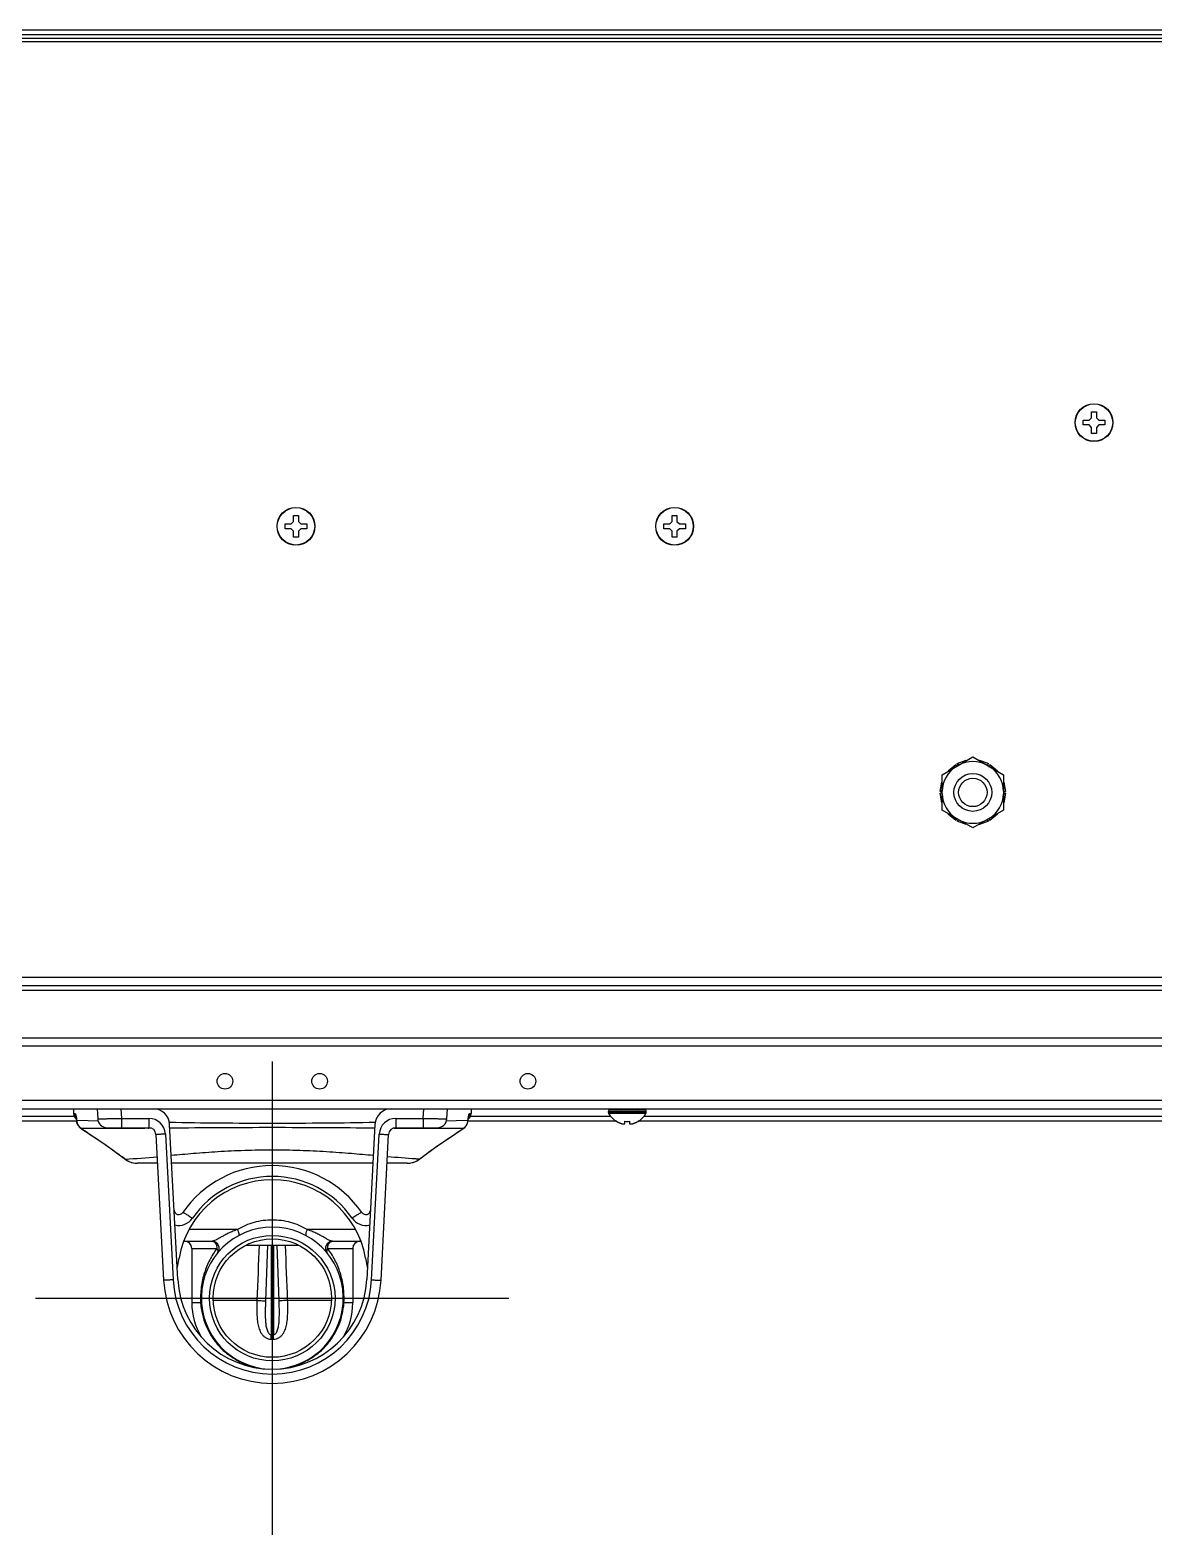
# Model space of a CAD drawing. Header units: millimetres. Extents: x -1538 to 3509, y -1646 to 2016.
# Drawn here: x 2990.2 to 3227.7, y -315.9 to 1.9 of the extents above; entities that cross this region are included whole.
import ezdxf

# ---------------------------------------------------------------- set-up
doc = ezdxf.new("R2010")
doc.units = ezdxf.units.MM
doc.header["$LTSCALE"] = 23.1
doc.layers.get('0').update_dxf_attribs({"linetype": 'CONTINUOUS'})

msp = doc.modelspace()

# ---------------------------------------------------------------- linework, layer by layer
at = {"linetype": 'Continuous'}
for p, q in [((3469.4, 1.86), (2613.4, 1.86)), ((3468.86, 0.86), (2613.93, 0.86)), ((3468.86, 0.06), (2613.93, 0.06)), ((3444.4, -0.64), (2857.04, -0.64)), ((3214.5, -78.74), (3215.5, -78.74)), ((3214.5, -80.04), (3214.5, -78.74)), ((3215.5, -78.74), (3215.5, -80.04)), ((3212.7, -80.54), (3214, -80.54)), ((3212.7, -81.54), (3212.7, -80.54)), ((3214, -81.54), (3212.7, -81.54)), ((3214, -80.54), (3214.5, -80.04)), ((3214.5, -82.04), (3214, -81.54)), ((3214.5, -83.34), (3214.5, -82.04)), ((3215.5, -80.04), (3216, -80.54)), ((3216, -81.54), (3215.5, -82.04)), ((3215.5, -82.04), (3215.5, -83.34)), ((3216, -80.54), (3217.3, -80.54)), ((3217.3, -81.54), (3216, -81.54)), ((3217.3, -80.54), (3217.3, -81.54)), ((3215.5, -83.34), (3214.5, -83.34)), ((3045.9, -100.64), (3046.9, -100.64)), ((3045.9, -101.94), (3045.9, -100.64)), ((3046.9, -100.64), (3046.9, -101.94)), ((3125.9, -100.64), (3126.9, -100.64)), ((3125.9, -101.94), (3125.9, -100.64)), ((3126.9, -100.64), (3126.9, -101.94)), ((3044.1, -102.44), (3045.4, -102.44)), ((3044.1, -103.44), (3044.1, -102.44)), ((3045.4, -103.44), (3044.1, -103.44)), ((3045.4, -102.44), (3045.9, -101.94)), ((3045.9, -103.94), (3045.4, -103.44)), ((3045.9, -105.24), (3045.9, -103.94)), ((3046.9, -101.94), (3047.4, -102.44)), ((3047.4, -103.44), (3046.9, -103.94)), ((3046.9, -103.94), (3046.9, -105.24)), ((3047.4, -102.44), (3048.7, -102.44)), ((3048.7, -103.44), (3047.4, -103.44)), ((3048.7, -102.44), (3048.7, -103.44)), ((3124.1, -102.44), (3125.4, -102.44)), ((3124.1, -103.44), (3124.1, -102.44)), ((3125.4, -103.44), (3124.1, -103.44)), ((3125.4, -102.44), (3125.9, -101.94)), ((3125.9, -103.94), (3125.4, -103.44)), ((3125.9, -105.24), (3125.9, -103.94)), ((3126.9, -101.94), (3127.4, -102.44)), ((3127.4, -103.44), (3126.9, -103.94)), ((3126.9, -103.94), (3126.9, -105.24)), ((3127.4, -102.44), (3128.7, -102.44)), ((3128.7, -103.44), (3127.4, -103.44)), ((3128.7, -102.44), (3128.7, -103.44)), ((3046.9, -105.24), (3045.9, -105.24)), ((3126.9, -105.24), (3125.9, -105.24)), ((3182.9, -155.39), (3189.4, -151.64)), ((3186.09, -153.06), (3188.02, -152.36)), ((3189.4, -151.64), (3195.9, -155.39)), ((3190.78, -152.36), (3192.7, -153.06)), ((3182.9, -162.9), (3182.9, -155.39)), ((3184.21, -154.56), (3185.78, -153.24)), ((3186.01, -153.59), (3186, -153.56)), ((3186.02, -153.59), (3186.01, -153.59)), ((3186.28, -153.44), (3186.28, -153.43)), ((3192.51, -153.44), (3192.52, -153.43)), ((3192.78, -153.59), (3192.8, -153.56)), ((3192.78, -153.59), (3192.78, -153.59)), ((3193.02, -153.24), (3194.59, -154.56)), ((3195.9, -155.39), (3195.9, -162.9)), ((3182.47, -158.96), (3182.83, -156.94)), ((3195.97, -156.94), (3196.32, -158.96)), ((3182.83, -161.34), (3182.47, -159.32)), ((3196.32, -159.32), (3195.97, -161.34)), ((3189.4, -166.65), (3182.9, -162.9)), ((3185.78, -165.05), (3184.21, -163.73)), ((3186.01, -164.7), (3186, -164.72)), ((3186.02, -164.7), (3186.01, -164.7)), ((3188.02, -165.93), (3186.09, -165.23)), ((3186.28, -164.85), (3186.28, -164.86)), ((3195.9, -162.9), (3189.4, -166.65)), ((3192.7, -165.23), (3190.78, -165.93)), ((3192.51, -164.85), (3192.52, -164.86)), ((3192.78, -164.7), (3192.78, -164.7)), ((3192.78, -164.7), (3192.8, -164.72)), ((3194.59, -163.73), (3193.02, -165.05)), ((2639.4, -198.14), (3443.4, -198.14)), ((2639.4, -199.94), (3443.4, -199.94)), ((3443.4, -200.94), (2639.4, -200.94)), ((2635.4, -210.94), (3447.4, -210.94)), ((3447.4, -212.74), (2635.4, -212.74)), ((2634.63, -224.14), (3448.17, -224.14)), ((2613.4, -225.94), (3469.4, -225.94)), ((2999.4, -226.06), (2968.31, -226.06)), ((3000.02, -228.57), (2968.7, -228.57)), ((2999.55, -227.56), (2969.87, -227.56)), ((2999.4, -225.94), (2999.4, -226.94)), ((2999.4, -226.94), (2999.68, -226.94)), ((2999.9, -227.67), (2999.9, -227.67)), ((2999.9, -227.67), (2999.92, -227.72)), ((2999.9, -227.67), (2999.9, -227.67)), ((3000, -228.21), (3000.02, -228.48)), ((3000.06, -228.39), (3000.02, -228.48)), ((3000.02, -228.48), (3000.02, -228.48)), ((3000.02, -228.48), (3000.05, -228.73)), ((3000.05, -228.73), (3000.19, -229.18)), ((3000.06, -228.39), (3002.52, -228.45)), ((3002.52, -228.45), (3004.57, -228.49)), ((3004.4, -225.94), (3004.51, -228.05)), ((3009.4, -225.94), (3009.51, -227.98)), ((3009.51, -227.98), (3015.32, -227.98)), ((3009.51, -227.98), (3009.51, -229.94)), ((3015.32, -227.98), (3015.32, -229.94)), ((3067.48, -227.98), (3073.29, -227.98)), ((3067.48, -227.98), (3067.48, -229.94)), ((3073.29, -227.98), (3073.4, -225.94)), ((3073.29, -227.98), (3073.29, -229.94)), ((3078.2, -228.49), (3080.22, -228.45)), ((3078.29, -228.05), (3078.4, -225.94)), ((3080.22, -228.45), (3080.26, -228.45)), ((3080.26, -228.45), (3082.74, -228.39)), ((3082.74, -228.39), (3082.77, -228.48)), ((3082.77, -228.48), (3082.8, -228.2)), ((3114.1, -228.57), (3082.77, -228.57)), ((3083.11, -226.94), (3083.4, -226.94)), ((3112.92, -227.56), (3083.25, -227.56)), ((3083.4, -225.94), (3083.4, -226.94)), ((3114.48, -226.06), (3083.4, -226.06)), ((3120.4, -226.54), (3112.4, -226.54)), ((3112.4, -226.74), (3112.4, -226.54)), ((3120.4, -226.74), (3112.4, -226.74)), ((3120.34, -226.95), (3112.45, -226.95)), ((3120, -226.14), (3112.8, -226.14)), ((3114.1, -228.62), (3114.1, -228.59)), ((3115.9, -229.14), (3115.9, -228.59)), ((3116.9, -228.59), (3116.9, -229.14)), ((3293.48, -226.06), (3118.31, -226.06)), ((3293.1, -228.57), (3118.7, -228.57)), ((3118.7, -228.59), (3118.7, -228.62)), ((3291.92, -227.56), (3119.87, -227.56)), ((3120.4, -226.74), (3120.4, -226.54)), ((3000.19, -229.18), (3000.43, -229.58)), ((3000.73, -229.9), (3000.93, -230.05)), ((3000.93, -230.04), (3000.93, -230.05)), ((3000.93, -230.05), (3001.12, -230.18)), ((3001.15, -230.18), (3001.14, -230.19)), ((3006.32, -230.05), (3006.46, -230.05)), ((3006.51, -229.94), (3015.32, -229.94)), ((3015.19, -230.01), (3015.31, -230.01)), ((3015.31, -230.01), (3015.7, -230)), ((3015.7, -230), (3015.72, -230)), ((3016.82, -231.36), (3018.43, -262.15)), ((3018.81, -231.3), (3020.43, -262.08)), ((3021.43, -261.99), (3019.71, -229.26)), ((3063.09, -229.26), (3061.37, -261.99)), ((3062.37, -262.08), (3063.98, -231.3)), ((3064.37, -262.15), (3065.98, -231.36)), ((3066.93, -230), (3067.09, -230)), ((3067.09, -230), (3067.11, -230.01)), ((3067.11, -230.01), (3067.51, -230.01)), ((3067.48, -229.94), (3076.29, -229.94)), ((3076.33, -230.05), (3076.48, -230.05)), ((3080.16, -231.19), (3081.75, -230.13)), ((3081.65, -230.18), (3081.66, -230.19)), ((3081.66, -230.19), (3081.86, -230.05)), ((3081.86, -230.05), (3082.05, -229.91)), ((3081.86, -230.05), (3082.05, -229.91)), ((3081.86, -230.04), (3081.86, -230.05)), ((3005.57, -233.14), (3005.56, -233.15)), ((3005.56, -233.15), (3006.61, -233.87)), ((3006.61, -233.86), (3007.75, -234.68)), ((3007.75, -234.67), (3008.79, -235.44)), ((3074.01, -235.44), (3075.04, -234.68)), ((3075.04, -234.68), (3076.18, -233.87)), ((3076.17, -233.87), (3077.23, -233.15)), ((3077.23, -233.14), (3077.23, -233.15)), ((3008.78, -235.43), (3009.67, -236.1)), ((3010.22, -236.53), (3009.66, -236.09)), ((3010.22, -236.53), (3010.73, -236.88)), ((3010.31, -236.59), (3010.22, -236.53)), ((3010.23, -236.53), (3010.31, -236.59)), ((3011.27, -237.14), (3011.63, -237.27)), ((3011.63, -237.27), (3011.76, -237.31)), ((3011.72, -237.3), (3011.76, -237.31)), ((3011.82, -237.32), (3011.76, -237.31)), ((3011.76, -237.31), (3011.76, -237.31)), ((3011.77, -237.31), (3011.82, -237.32)), ((3017.13, -237.44), (3012.91, -237.44)), ((3062.66, -237.44), (3020.14, -237.44)), ((3069.88, -237.44), (3065.66, -237.44)), ((3070.98, -237.32), (3071.03, -237.31)), ((3070.98, -237.32), (3071.04, -237.31)), ((3071.03, -237.31), (3071.16, -237.27)), ((3071.03, -237.31), (3071.03, -237.31)), ((3071.04, -237.31), (3071.04, -237.31)), ((3071.52, -237.14), (3071.53, -237.14)), ((3071.53, -237.14), (3072.06, -236.88)), ((3072.06, -236.88), (3072.57, -236.53)), ((3072.48, -236.59), (3072.57, -236.53)), ((3072.48, -236.59), (3072.56, -236.53)), ((3072.57, -236.53), (3073.14, -236.09)), ((3072.57, -236.53), (3073.13, -236.1)), ((3073.13, -236.1), (3074.01, -235.44)), ((3022.7, -253.94), (3028.67, -253.94)), ((3034.03, -251.44), (3023.81, -251.44)), ((3058.98, -251.44), (3048.77, -251.44)), ((3054.13, -253.94), (3060.09, -253.94)), ((3024.4, -255.44), (3029.7, -255.44)), ((3024.4, -255.44), (3024.4, -266.94)), ((3035.87, -254.74), (3046.92, -254.74)), ((3040.36, -254.74), (3039.96, -266.5)), ((3041.15, -254.74), (3041.17, -273.66)), ((3041.65, -254.74), (3041.62, -273.66)), ((3042.84, -266.5), (3042.43, -254.74)), ((3053.09, -255.44), (3058.4, -255.44)), ((3058.4, -255.44), (3058.4, -266.94)), ((3021.31, -259.71), (3021.7, -257.47)), ((3061.09, -257.47), (3061.49, -259.71)), ((3026.26, -266.94), (3024.4, -266.94)), ((3038.16, -266.44), (3028.94, -266.44)), ((3053.86, -266.44), (3044.64, -266.44)), ((3058.4, -266.94), (3056.53, -266.94)), ((3041.15, -274.64), (3041.17, -273.66)), ((3041.64, -274.64), (3041.62, -273.66))]:
    msp.add_line(p, q, dxfattribs=at)
at = {"color": 6}
for p, q in [((3041.4, -215.94), (3041.4, -315.94)), ((2991.4, -265.94), (3091.4, -265.94))]:
    msp.add_line(p, q, dxfattribs=at)
at = {"linetype": 'Continuous'}
for points in [[(2999.92, -227.72), (2999.94, -227.83), (2999.97, -228), (3000, -228.21)], [(3000, -228.22), (3000, -228.23), (3000.02, -228.48)], [(3000.02, -228.48), (3000.05, -228.71), (3000.18, -229.16), (3000.42, -229.56), (3000.73, -229.9)], [(3082.05, -229.91), (3082.37, -229.58), (3082.6, -229.18), (3082.74, -228.73), (3082.77, -228.48)], [(3082.79, -228.21), (3082.82, -227.99), (3082.85, -227.82), (3082.88, -227.71), (3082.89, -227.67)], [(3000.43, -229.58), (3000.75, -229.91), (3000.93, -230.05)], [(3001.12, -230.18), (3002.63, -231.19), (3004.2, -232.23), (3005.56, -233.15)], [(3077.23, -233.15), (3078.59, -232.24), (3080.16, -231.19)], [(3010.31, -236.59), (3010.73, -236.87), (3011.27, -237.14)], [(3071.16, -237.27), (3071.52, -237.14), (3072.06, -236.88)]]:
    msp.add_lwpolyline(points, dxfattribs=at)
for centre, radius in [((3215, -81.04), 4), ((3215, -81.04), 3.95), ((3046.4, -102.94), 4), ((3046.4, -102.94), 3.95), ((3126.4, -102.94), 4), ((3126.4, -102.94), 3.95), ((3189.4, -159.14), 4), ((3189.4, -159.14), 3), ((3031.4, -220.14), 1.65), ((3051.4, -220.14), 1.65), ((3095.4, -220.14), 1.65), ((3041.4, -265.94), 13.25), ((3041.4, -265.94), 12.5)]:
    msp.add_circle(centre, radius, dxfattribs=at)
for centre, radius, start, end in [((3199.96, -149.61), 12.26, 192.9691, 193.3029), ((3179.89, -149.86), 11.17, 346.713, 347.0794), ((3187.29, -151.44), 3.78, 343.5656, 345.0864), ((3189.4, -159.14), 6.51, 122.3676, 177.6324), ((3176.61, -162.73), 11.17, 46.713, 47.0794), ((3181.67, -157.12), 3.78, 43.5656, 45.0864), ((3189.4, -159.14), 6.51, 62.3676, 117.6324), ((3189.4, -159.14), 6.51, 2.3676, 57.6324), ((3202.94, -163.52), 12.26, 132.9691, 133.3029), ((3186.42, -145.23), 12.26, 252.9691, 253.3029), ((3192.69, -146.27), 11.17, 286.713, 287.0794), ((3195.01, -153.46), 3.78, 283.5656, 285.0864), ((3183.78, -164.82), 3.78, 103.5656, 105.0864), ((3186.11, -172.02), 11.17, 106.713, 107.0794), ((3189.4, -159.14), 6.51, 182.3676, 237.6324), ((3189.4, -159.14), 6.51, 302.3676, 357.6324), ((3192.38, -173.06), 12.26, 72.9691, 73.3029), ((3175.86, -154.76), 12.26, 312.9691, 313.3029), ((3189.4, -159.14), 6.51, 242.3676, 297.6324), ((3197.12, -161.17), 3.78, 223.5656, 225.0864), ((3202.19, -155.55), 11.17, 226.713, 227.0794), ((3191.51, -166.85), 3.78, 163.5656, 165.0864), ((3198.9, -168.43), 11.17, 166.713, 167.0794), ((3178.83, -168.68), 12.26, 12.9691, 13.3029), ((3000.9, -226.94), 1.5, 180, 232.5839), ((3001.2, -226.94), 1.51, 179.9884, 211.8582), ((3002.13, -228.35), 2.07, 180.9349, 190.2402), ((3006.51, -227.94), 2, 183, 270), ((3015.32, -231.48), 3.5, 3.0013, 89.9987), ((3016.21, -229.44), 3.5, 3, 90), ((3066.58, -229.44), 3.5, 90, 177), ((3067.48, -231.48), 3.5, 90.0013, 176.9987), ((3076.29, -227.94), 2, 270, 357), ((3080.67, -228.35), 2.07, 349.7577, 359.064), ((3081.9, -226.94), 1.5, 307.42, 0), ((3081.61, -226.95), 1.5, 328.1359, 330.5666), ((3081.6, -226.94), 1.51, 330.6004, 0.0022), ((3112.8, -226.54), 0.4, 90, 180), ((3112.8, -226.74), 0.4, 180, 210.3012), ((3116.6, -224.52), 4.8, 210.3012, 238.6273), ((3116.6, -224.52), 4.8, 210.3012, 238.6273), ((3116.58, -224.54), 4.75, 238.4659, 241.0313), ((3114.2, -225.54), 0.6, 270, 317.8047), ((3116.58, -224.54), 4.75, 241.0316, 241.9926), ((3116.58, -224.54), 4.75, 241.9926, 243.3187), ((3116.58, -224.55), 4.74, 243.3188, 244.4598), ((3116.4, -224.84), 3.78, 262.3953, 277.6047), ((3118.6, -225.54), 0.6, 222.1953, 270), ((3116.22, -224.55), 4.74, 295.5402, 296.6812), ((3116.21, -224.54), 4.75, 296.6813, 298.0074), ((3116.21, -224.54), 4.75, 298.0074, 298.9684), ((3116.21, -224.54), 4.75, 298.9687, 301.5341), ((3116.2, -224.52), 4.8, 301.3727, 329.6988), ((3116.2, -224.52), 4.8, 301.3727, 329.6988), ((3120, -226.54), 0.4, 0, 90), ((3120, -226.74), 0.4, 329.6988, 0), ((2973.23, -271.91), 50.21, 56.3689, 56.5156), ((3004.97, 904.21), 1134.25, 269.79605, 270.068), ((2971.75, -274.14), 52.88, 56.2307, 56.3686), ((3004.84, 1059.13), 1289.18, 270.07162, 270.20506), ((3003.28, 1487.42), 1717.47, 270.20602, 270.39722), ((3015.32, -231.44), 1.5, 3, 90), ((3067.48, -231.44), 1.5, 90, 177), ((3080.49, 1673.51), 1903.57, 269.60932, 269.7842), ((3078.04, 1096.61), 1326.66, 269.79637, 269.92645), ((3077.81, 921.89), 1151.94, 269.93396, 270.20177), ((3111.2, -274.38), 53.17, 123.6317, 123.7689), ((3109.42, -271.7), 49.95, 123.485, 123.6325), ((3116.58, -224.55), 4.74, 244.4598, 245.4278), ((3116.58, -224.55), 4.73, 245.4278, 246.6825), ((3116.57, -224.56), 4.73, 246.6826, 247.4526), ((3116.57, -224.56), 4.72, 247.4524, 248.9975), ((3116.57, -224.57), 4.72, 248.9977, 249.4819), ((3116.56, -224.58), 4.7, 249.4813, 251.5344), ((3116.56, -224.6), 4.68, 251.535, 252.6227), ((3116.55, -224.62), 4.67, 252.6228, 253.6051), ((3116.54, -224.65), 4.64, 253.6036, 255.6824), ((3115.65, -227.15), 2.01, 262.7259, 264.7415), ((3115.65, -227.17), 1.98, 264.7442, 265.3991), ((3115.65, -227.18), 1.97, 265.3984, 266.7833), ((3115.65, -227.19), 1.96, 266.7841, 267.6235), ((3115.65, -227.2), 1.96, 267.6234, 268.8455), ((3115.65, -227.2), 1.95, 268.8459, 270.9258), ((3115.65, -227.2), 1.95, 270.9261, 271.9964), ((3115.65, -227.2), 1.96, 271.9964, 273.0228), ((3115.65, -227.19), 1.97, 273.0233, 274.286), ((3115.65, -227.17), 1.98, 274.2856, 275.1372), ((3115.64, -227.15), 2.01, 275.1401, 277.2744), ((3117.15, -227.15), 2.01, 262.7256, 264.8598), ((3117.15, -227.17), 1.98, 264.8627, 265.7144), ((3117.15, -227.19), 1.97, 265.714, 266.9766), ((3117.15, -227.2), 1.96, 266.9771, 268.0037), ((3117.15, -227.2), 1.95, 268.0037, 269.0738), ((3117.15, -227.2), 1.95, 269.0741, 270.1995), ((3117.15, -227.2), 1.95, 270.1995, 271.1541), ((3117.15, -227.2), 1.95, 271.1545, 272.3767), ((3117.15, -227.19), 1.96, 272.3765, 273.2159), ((3117.15, -227.18), 1.97, 273.2167, 274.6016), ((3117.15, -227.17), 1.98, 274.6009, 275.2558), ((3117.14, -227.15), 2.01, 275.2585, 277.2741), ((3116.25, -224.65), 4.64, 284.3176, 286.3964), ((3116.24, -224.62), 4.67, 286.3949, 287.3772), ((3116.24, -224.6), 4.68, 287.3773, 288.465), ((3116.23, -224.58), 4.7, 288.4656, 290.5187), ((3116.23, -224.57), 4.72, 290.5181, 291.0023), ((3116.22, -224.56), 4.72, 291.0025, 292.5476), ((3116.22, -224.56), 4.73, 292.5474, 293.3174), ((3116.22, -224.55), 4.73, 293.3175, 294.5722), ((3116.22, -224.55), 4.74, 294.5722, 295.5402), ((2991.66, 59.78), 296.96, 273.6012, 274.9056), ((3013.03, -232.96), 4.54, 233.2123, 233.4237), ((3013.02, -232.97), 4.53, 233.4208, 240.7094), ((3012.93, -233.13), 4.34, 240.7453, 245.3203), ((3012.87, -233.26), 4.19, 245.314, 251.0886), ((3012.85, -233.31), 4.14, 251.1165, 252.0659), ((3012.85, -233.3), 4.16, 252.0635, 252.3807), ((3012.8, -233.48), 3.97, 252.3718, 254.8005), ((3013.09, -232.43), 5.06, 254.7691, 254.8882), ((3012.91, -232.44), 5, 257.3937, 269.9933), ((3041.4, -260.94), 23, 34.6585, 145.3415), ((3069.88, -232.44), 5, 270.0067, 282.6063), ((3069.99, -233.46), 3.98, 285.2026, 287.6226), ((3069.94, -233.3), 4.16, 287.618, 287.9321), ((3069.94, -233.3), 4.15, 287.9309, 288.8754), ((3069.94, -233.29), 4.16, 288.8834, 294.7472), ((3069.87, -233.14), 4.33, 294.7135, 299.2137), ((3069.79, -232.99), 4.5, 299.2252, 306.5256), ((3069.77, -232.96), 4.54, 306.5022, 306.7876), ((3041.4, -260.94), 20, 10, 170), ((3041.4, -260.73), 20.5, 34.6585, 145.3415), ((3021.66, -247.3), 1, 183, 325.3415), ((3061.14, -247.3), 1, 214.6585, 357), ((3021.66, -247.08), 3.5, 256.2038, 325.3413), ((3041.4, -265.94), 15, 273.0036, 266.9973), ((3061.14, -247.08), 3.5, 214.6589, 283.7959), ((3022.9, -255.44), 1.5, 0, 90), ((3028.67, -255.44), 1.5, 320.4788, 90), ((3054.13, -255.44), 1.5, 90.0028, 219.5212), ((3059.9, -255.44), 1.5, 90, 180), ((3041.4, -260.94), 23, 183, 357), ((3041.4, -260.98), 21, 183, 357), ((3041.4, -260.94), 20, 183, 357), ((3038.4, -266.94), 14, 180, 210.7855), ((3044.12, -265.95), 17.89, 182.9052, 183.1842), ((3044.4, -266.94), 14, 329.2145, 0), ((3038.67, -265.95), 17.89, 356.8152, 357.0939), ((3041.4, -264.32), 10.32, 268.6341, 271.3659), ((3041.4, -263.95), 9.72, 268.6835, 271.3165), ((3041.52, -265.51), 15.43, 276.1975, 282.1116)]:
    msp.add_arc(centre, radius, start, end, dxfattribs=at)
for points, knots in [([(3186, -153.56), (3185.98, -153.53), (3185.9, -153.43), (3185.83, -153.32), (3185.78, -153.24)], [0, 0, 0, 0, 0.258777, 1, 1, 1, 1]), ([(3186.28, -153.43), (3186.26, -153.4), (3186.2, -153.27), (3186.14, -153.15), (3186.09, -153.06)], [0, 0, 0, 0, 0.259955, 1, 1, 1, 1]), ([(3186.41, -153.37), (3186.39, -153.34), (3186.35, -153.21), (3186.3, -153.09), (3186.25, -153)], [0, 0, 0, 0, 0.242743, 1, 1, 1, 1]), ([(3192.52, -153.43), (3192.53, -153.4), (3192.6, -153.27), (3192.66, -153.15), (3192.7, -153.06)], [0, 0, 0, 0, 0.259439, 1, 1, 1, 1]), ([(3192.8, -153.56), (3192.82, -153.53), (3192.89, -153.43), (3192.96, -153.32), (3193.02, -153.24)], [0, 0, 0, 0, 0.259383, 1, 1, 1, 1]), ([(3192.9, -153.67), (3192.92, -153.64), (3193.01, -153.54), (3193.09, -153.43), (3193.15, -153.35)], [0, 0, 0, 0, 0.242743, 1, 1, 1, 1]), ([(3182.9, -158.85), (3182.87, -158.84), (3182.74, -158.82), (3182.6, -158.8), (3182.5, -158.8)], [0, 0, 0, 0, 0.242743, 1, 1, 1, 1]), ([(3182.9, -158.99), (3182.86, -158.99), (3182.72, -158.98), (3182.58, -158.97), (3182.47, -158.96)], [0, 0, 0, 0, 0.260089, 1, 1, 1, 1]), ([(3182.9, -159.3), (3182.86, -159.3), (3182.72, -159.31), (3182.58, -159.32), (3182.47, -159.32)], [0, 0, 0, 0, 0.259593, 1, 1, 1, 1]), ([(3195.89, -159.44), (3195.93, -159.44), (3196.06, -159.47), (3196.19, -159.48), (3196.29, -159.49)], [0, 0, 0, 0, 0.242743, 1, 1, 1, 1]), ([(3195.9, -158.99), (3195.93, -158.99), (3196.08, -158.98), (3196.22, -158.97), (3196.32, -158.96)], [0, 0, 0, 0, 0.259593, 1, 1, 1, 1]), ([(3195.9, -159.3), (3195.93, -159.3), (3196.08, -159.31), (3196.22, -159.32), (3196.32, -159.32)], [0, 0, 0, 0, 0.260088, 1, 1, 1, 1]), ([(3185.9, -164.62), (3185.87, -164.65), (3185.79, -164.75), (3185.71, -164.86), (3185.65, -164.94)], [0, 0, 0, 0, 0.242743, 1, 1, 1, 1]), ([(3186, -164.72), (3185.98, -164.75), (3185.9, -164.86), (3185.83, -164.97), (3185.78, -165.05)], [0, 0, 0, 0, 0.259378, 1, 1, 1, 1]), ([(3186.28, -164.86), (3186.26, -164.89), (3186.2, -165.01), (3186.14, -165.14), (3186.09, -165.23)], [0, 0, 0, 0, 0.259439, 1, 1, 1, 1]), ([(3192.39, -164.92), (3192.4, -164.95), (3192.45, -165.07), (3192.5, -165.2), (3192.54, -165.29)], [0, 0, 0, 0, 0.242743, 1, 1, 1, 1]), ([(3192.52, -164.86), (3192.53, -164.89), (3192.6, -165.01), (3192.66, -165.14), (3192.7, -165.23)], [0, 0, 0, 0, 0.259955, 1, 1, 1, 1]), ([(3192.8, -164.72), (3192.82, -164.75), (3192.89, -164.86), (3192.96, -164.97), (3193.02, -165.05)], [0, 0, 0, 0, 0.258782, 1, 1, 1, 1]), ([(2999.68, -226.94), (2999.71, -226.94), (2999.75, -226.99), (2999.79, -227.05), (2999.83, -227.13), (2999.87, -227.23), (2999.92, -227.41), (2999.95, -227.55), (2999.97, -227.65)], [0, 0, 0, 0, 0.106101, 0.192607, 0.304369, 0.441711, 0.604135, 1, 1, 1, 1]), ([(2999.97, -227.65), (2999.98, -227.71), (3000.02, -227.95), (3000.04, -228.2), (3000.06, -228.39)], [0, 0, 0, 0, 0.226296, 1, 1, 1, 1]), ([(3000.09, -228.72), (3000.14, -228.98), (3000.33, -229.49), (3000.71, -229.89), (3000.93, -230.04)], [0, 0, 0, 0, 0.50103, 1, 1, 1, 1]), ([(3004.51, -228.05), (3004.51, -228.05), (3004.52, -228.05), (3004.53, -228.05), (3004.57, -228.05), (3004.61, -228.05), (3004.66, -228.05), (3004.73, -228.05), (3004.8, -228.05), (3004.93, -228.05), (3005.11, -228.05), (3005.36, -228.05), (3005.66, -228.05), (3005.98, -228.04), (3006.35, -228.04), (3006.89, -228.03), (3007.62, -228.02), (3008.54, -228), (3009.18, -227.99), (3009.51, -227.98)], [0, 0, 0, 0, 0.001266, 0.004904, 0.010928, 0.019331, 0.0301, 0.043203, 0.058608, 0.076279, 0.118255, 0.168713, 0.227181, 0.293081, 0.36579, 0.4446, 0.617445, 0.804977, 1, 1, 1, 1]), ([(3019.63, -228.79), (3023.16, -228.85), (3030.42, -228.94), (3041.41, -228.99), (3052.39, -228.94), (3059.65, -228.85), (3063.19, -228.79)], [0, 0, 0, 0, 0.243549, 0.500038, 0.756508, 1, 1, 1, 1]), ([(3073.29, -227.98), (3073.61, -227.99), (3074.25, -228), (3075.18, -228.02), (3075.91, -228.03), (3076.45, -228.04), (3076.81, -228.04), (3077.14, -228.05), (3077.43, -228.05), (3077.68, -228.05), (3077.87, -228.05), (3077.99, -228.05), (3078.07, -228.05), (3078.13, -228.05), (3078.19, -228.05), (3078.23, -228.05), (3078.26, -228.05), (3078.28, -228.05), (3078.29, -228.05), (3078.29, -228.05)], [0, 0, 0, 0, 0.195023, 0.382555, 0.5554, 0.63421, 0.706919, 0.772819, 0.831287, 0.881745, 0.923721, 0.941392, 0.956797, 0.9699, 0.980669, 0.989072, 0.995096, 0.998734, 1, 1, 1, 1]), ([(3081.86, -230.04), (3082.08, -229.89), (3082.46, -229.49), (3082.66, -228.98), (3082.71, -228.72)], [0, 0, 0, 0, 0.498968, 1, 1, 1, 1]), ([(3082.74, -228.39), (3082.74, -228.32), (3082.76, -228.08), (3082.79, -227.84), (3082.83, -227.66)], [0, 0, 0, 0, 0.270537, 1, 1, 1, 1]), ([(3082.83, -227.66), (3082.85, -227.56), (3082.88, -227.41), (3082.93, -227.24), (3082.96, -227.13), (3083, -227.05), (3083.04, -226.99), (3083.08, -226.94), (3083.11, -226.94)], [0, 0, 0, 0, 0.396017, 0.558552, 0.695985, 0.807791, 0.89427, 1, 1, 1, 1]), ([(3018.81, -231.3), (3018.68, -231.3), (3018.43, -231.31), (3018.06, -231.33), (3017.72, -231.35), (3017.46, -231.36), (3017.28, -231.36), (3017.16, -231.37), (3017.06, -231.37), (3016.97, -231.37), (3016.91, -231.37), (3016.87, -231.37), (3016.84, -231.37), (3016.83, -231.37), (3016.82, -231.37), (3016.82, -231.37), (3016.82, -231.36)], [0, 0, 0, 0, 0.194844, 0.382542, 0.555288, 0.70668, 0.772564, 0.830999, 0.881412, 0.92337, 0.956449, 0.980309, 0.988732, 0.994801, 0.998519, 1, 1, 1, 1]), ([(3019.74, -229.98), (3023.25, -229.95), (3030.48, -229.89), (3041.41, -229.85), (3052.35, -229.89), (3059.57, -229.95), (3063.08, -229.98)], [0, 0, 0, 0, 0.243038, 0.500047, 0.757032, 1, 1, 1, 1]), ([(3063.98, -231.3), (3064.11, -231.3), (3064.37, -231.31), (3064.74, -231.33), (3065.08, -231.35), (3065.34, -231.36), (3065.52, -231.36), (3065.64, -231.37), (3065.74, -231.37), (3065.82, -231.37), (3065.89, -231.37), (3065.93, -231.37), (3065.96, -231.37), (3065.97, -231.37), (3065.97, -231.37), (3065.98, -231.37), (3065.98, -231.36)], [0, 0, 0, 0, 0.194844, 0.382542, 0.555288, 0.70668, 0.772564, 0.830999, 0.881412, 0.92337, 0.956449, 0.980309, 0.988732, 0.994801, 0.998519, 1, 1, 1, 1]), ([(3005.57, -233.14), (3006.01, -233.44), (3007.6, -234.53), (3009.14, -235.68), (3010.23, -236.53)], [0, 0, 0, 0, 0.278114, 1, 1, 1, 1]), ([(3062.75, -235.83), (3061.2, -235.69), (3057.91, -235.4), (3052.74, -235.01), (3047.17, -234.74), (3041.39, -234.65), (3035.62, -234.74), (3030.05, -235.01), (3024.88, -235.4), (3021.59, -235.69), (3020.05, -235.83)], [0, 0, 0, 0, 0.10872, 0.231579, 0.363626, 0.500021, 0.636412, 0.768452, 0.891298, 1, 1, 1, 1]), ([(3072.56, -236.53), (3072.88, -236.28), (3074.4, -235.11), (3075.96, -233.99), (3077.23, -233.14)], [0, 0, 0, 0, 0.209387, 1, 1, 1, 1]), ([(3072.48, -236.59), (3072.22, -236.58), (3069.97, -236.43), (3067.73, -236.26), (3065.74, -236.09)], [0, 0, 0, 0, 0.116291, 1, 1, 1, 1]), ([(3022.48, -247.86), (3022.48, -247.86), (3022.51, -247.85), (3022.57, -247.87), (3022.69, -247.92), (3022.88, -248.02), (3023.14, -248.16), (3023.44, -248.35), (3023.78, -248.56), (3024.15, -248.81), (3024.41, -248.98), (3024.54, -249.07)], [0, 0, 0, 0, 0.008522, 0.024267, 0.081621, 0.173095, 0.295841, 0.445612, 0.617032, 0.80415, 1, 1, 1, 1]), ([(3060.32, -247.86), (3060.31, -247.86), (3060.29, -247.85), (3060.23, -247.87), (3060.11, -247.92), (3059.91, -248.02), (3059.66, -248.16), (3059.36, -248.35), (3059.01, -248.56), (3058.64, -248.81), (3058.39, -248.98), (3058.26, -249.07)], [0, 0, 0, 0, 0.008522, 0.024267, 0.081622, 0.173097, 0.295845, 0.445617, 0.617036, 0.804153, 1, 1, 1, 1]), ([(3041.4, -249.44), (3040.1, -249.44), (3037.52, -249.79), (3035.12, -250.81), (3034.03, -251.44)], [0, 0, 0, 0, 0.506064, 1, 1, 1, 1]), ([(3048.77, -251.44), (3047.67, -250.81), (3045.28, -249.79), (3042.7, -249.44), (3041.4, -249.44)], [0, 0, 0, 0, 0.493936, 1, 1, 1, 1]), ([(3034.03, -251.44), (3033.71, -251.56), (3033.08, -251.8), (3032.19, -252.2), (3031.38, -252.61), (3030.65, -253.01), (3030.01, -253.37), (3029.48, -253.66), (3029.09, -253.84), (3028.83, -253.92), (3028.72, -253.94), (3028.67, -253.94)], [0, 0, 0, 0, 0.1728, 0.338145, 0.493089, 0.634328, 0.75853, 0.862652, 0.944005, 0.975399, 1, 1, 1, 1]), ([(3028.67, -253.94), (3028.76, -253.94), (3028.96, -253.98), (3029.22, -254.15), (3029.44, -254.41), (3029.54, -254.63), (3029.58, -254.74)], [0, 0, 0, 0, 0.218492, 0.454007, 0.714183, 1, 1, 1, 1]), ([(3034.03, -251.44), (3034.1, -251.59), (3034.19, -251.82), (3034.28, -252.11), (3034.33, -252.3), (3034.34, -252.46), (3034.34, -252.6), (3034.31, -252.7), (3034.26, -252.75), (3034.24, -252.76)], [0, 0, 0, 0, 0.356332, 0.514941, 0.65489, 0.773197, 0.868312, 0.941627, 1, 1, 1, 1]), ([(3048.77, -251.44), (3048.7, -251.59), (3048.6, -251.82), (3048.51, -252.11), (3048.47, -252.3), (3048.45, -252.46), (3048.46, -252.6), (3048.49, -252.7), (3048.53, -252.75), (3048.56, -252.76)], [0, 0, 0, 0, 0.356333, 0.514942, 0.654891, 0.773198, 0.868313, 0.941627, 1, 1, 1, 1]), ([(3054.13, -253.94), (3054.08, -253.94), (3053.97, -253.92), (3053.71, -253.84), (3053.32, -253.66), (3052.78, -253.37), (3052.15, -253.01), (3051.42, -252.61), (3050.6, -252.2), (3049.71, -251.8), (3049.09, -251.56), (3048.77, -251.44)], [0, 0, 0, 0, 0.024603, 0.055993, 0.137343, 0.241465, 0.365666, 0.506906, 0.661851, 0.827198, 1, 1, 1, 1]), ([(3053.21, -254.74), (3053.26, -254.63), (3053.36, -254.41), (3053.58, -254.15), (3053.84, -253.98), (3054.03, -253.94), (3054.13, -253.94)], [0, 0, 0, 0, 0.285817, 0.545993, 0.781508, 1, 1, 1, 1]), ([(3029.7, -255.44), (3029.13, -256.2), (3028.09, -257.84), (3026.97, -260.59), (3026.29, -263.63), (3026.2, -265.76), (3026.26, -266.86)], [0, 0, 0, 0, 0.235541, 0.475741, 0.73012, 1, 1, 1, 1]), ([(3029.58, -254.74), (3029.6, -254.8), (3029.67, -255.02), (3029.7, -255.26), (3029.7, -255.44)], [0, 0, 0, 0, 0.243808, 1, 1, 1, 1]), ([(3029.7, -255.44), (3029.75, -255.54), (3029.83, -255.67), (3029.9, -255.86), (3029.92, -255.98), (3029.93, -256.11), (3029.92, -256.22), (3029.89, -256.31), (3029.85, -256.37), (3029.83, -256.4)], [0, 0, 0, 0, 0.311482, 0.449536, 0.577856, 0.695769, 0.802283, 0.900997, 1, 1, 1, 1]), ([(3053.09, -255.44), (3053.04, -255.54), (3052.97, -255.67), (3052.9, -255.86), (3052.87, -255.98), (3052.87, -256.11), (3052.88, -256.22), (3052.91, -256.31), (3052.95, -256.37), (3052.97, -256.4)], [0, 0, 0, 0, 0.311482, 0.449535, 0.577855, 0.695769, 0.802282, 0.900995, 1, 1, 1, 1]), ([(3053.09, -255.44), (3053.09, -255.38), (3053.1, -255.14), (3053.15, -254.91), (3053.21, -254.74)], [0, 0, 0, 0, 0.255082, 1, 1, 1, 1]), ([(3056.54, -266.86), (3056.59, -265.76), (3056.51, -263.63), (3055.83, -260.59), (3054.7, -257.84), (3053.67, -256.2), (3053.09, -255.44)], [0, 0, 0, 0, 0.269873, 0.524256, 0.764458, 1, 1, 1, 1]), ([(3020.43, -262.08), (3020.3, -262.08), (3020.04, -262.1), (3019.67, -262.11), (3019.33, -262.13), (3019.07, -262.14), (3018.89, -262.15), (3018.77, -262.15), (3018.67, -262.15), (3018.59, -262.15), (3018.52, -262.15), (3018.48, -262.15), (3018.45, -262.15), (3018.44, -262.15), (3018.43, -262.15), (3018.43, -262.15), (3018.43, -262.15)], [0, 0, 0, 0, 0.194844, 0.382542, 0.555288, 0.70668, 0.772564, 0.830999, 0.881412, 0.92337, 0.956449, 0.980309, 0.988732, 0.994801, 0.998519, 1, 1, 1, 1]), ([(3062.37, -262.08), (3062.5, -262.08), (3062.75, -262.1), (3063.12, -262.11), (3063.46, -262.13), (3063.72, -262.14), (3063.91, -262.15), (3064.02, -262.15), (3064.12, -262.15), (3064.21, -262.15), (3064.27, -262.15), (3064.32, -262.15), (3064.34, -262.15), (3064.36, -262.15), (3064.36, -262.15), (3064.37, -262.15), (3064.37, -262.15)], [0, 0, 0, 0, 0.194844, 0.382542, 0.555288, 0.70668, 0.772564, 0.830999, 0.881412, 0.92337, 0.956449, 0.980309, 0.988732, 0.994801, 0.998519, 1, 1, 1, 1]), ([(3026.26, -266.94), (3026.31, -266.93), (3026.36, -266.91), (3026.41, -266.88), (3026.43, -266.86), (3026.43, -266.85)], [0, 0, 0, 0, 0.680526, 0.877645, 1, 1, 1, 1]), ([(3026.26, -266.94), (3026.31, -267.76), (3026.55, -269.4), (3027.31, -271.76), (3028.44, -273.96), (3029.92, -275.93), (3031.69, -277.62), (3033.67, -278.99), (3035.81, -280), (3037.3, -280.44), (3038.05, -280.6)], [0, 0, 0, 0, 0.127224, 0.254869, 0.38243, 0.509434, 0.635395, 0.759745, 0.881707, 1, 1, 1, 1]), ([(3038.16, -266.44), (3038.15, -266.86), (3038.13, -267.7), (3038.13, -268.95), (3038.18, -270.17), (3038.32, -271.35), (3038.6, -272.48), (3039.02, -273.35), (3039.51, -273.93), (3039.97, -274.3), (3040.53, -274.56), (3040.94, -274.63), (3041.15, -274.64)], [0, 0, 0, 0, 0.131645, 0.2618, 0.389246, 0.51311, 0.633215, 0.750898, 0.810317, 0.871256, 0.934575, 1, 1, 1, 1]), ([(3038.16, -266.44), (3038.36, -266.45), (3038.75, -266.46), (3039.27, -266.48), (3039.67, -266.49), (3039.89, -266.5), (3039.96, -266.5)], [0, 0, 0, 0, 0.334788, 0.644232, 0.878589, 1, 1, 1, 1]), ([(3039.96, -266.5), (3039.95, -266.82), (3039.93, -267.46), (3039.91, -268.43), (3039.9, -269.39), (3039.92, -270.19), (3039.96, -270.82), (3040, -271.29), (3040.06, -271.76), (3040.15, -272.22), (3040.28, -272.67), (3040.43, -273.02), (3040.59, -273.29), (3040.74, -273.47), (3040.94, -273.61), (3041.09, -273.66), (3041.17, -273.66)], [0, 0, 0, 0, 0.127175, 0.254088, 0.380481, 0.506075, 0.568488, 0.6306, 0.692382, 0.753825, 0.814957, 0.875909, 0.906475, 0.937244, 0.968399, 1, 1, 1, 1]), ([(3041.62, -273.66), (3041.7, -273.66), (3041.86, -273.61), (3042.05, -273.47), (3042.2, -273.29), (3042.37, -273.02), (3042.52, -272.66), (3042.64, -272.22), (3042.73, -271.76), (3042.79, -271.29), (3042.84, -270.82), (3042.88, -270.19), (3042.89, -269.39), (3042.89, -268.43), (3042.87, -267.46), (3042.85, -266.82), (3042.84, -266.5)], [0, 0, 0, 0, 0.031614, 0.06278, 0.093551, 0.124121, 0.185066, 0.246186, 0.30762, 0.369396, 0.431503, 0.493914, 0.619508, 0.745904, 0.87282, 1, 1, 1, 1]), ([(3041.64, -274.64), (3041.85, -274.63), (3042.27, -274.56), (3042.82, -274.3), (3043.29, -273.93), (3043.78, -273.35), (3044.2, -272.48), (3044.48, -271.35), (3044.62, -270.17), (3044.67, -268.95), (3044.67, -267.7), (3044.65, -266.86), (3044.64, -266.44)], [0, 0, 0, 0, 0.065444, 0.12878, 0.189726, 0.249133, 0.36678, 0.486861, 0.610719, 0.73817, 0.868337, 1, 1, 1, 1]), ([(3044.64, -266.44), (3044.43, -266.45), (3044.05, -266.46), (3043.52, -266.48), (3043.12, -266.49), (3042.91, -266.5), (3042.84, -266.5)], [0, 0, 0, 0, 0.334788, 0.644232, 0.878589, 1, 1, 1, 1]), ([(3044.76, -280.6), (3045.51, -280.44), (3047, -279.99), (3049.13, -278.98), (3051.12, -277.62), (3052.88, -275.93), (3054.35, -273.95), (3055.49, -271.75), (3056.24, -269.4), (3056.48, -267.76), (3056.53, -266.94)], [0, 0, 0, 0, 0.118315, 0.240287, 0.364638, 0.490597, 0.617594, 0.745146, 0.872781, 1, 1, 1, 1]), ([(3056.53, -266.94), (3056.49, -266.93), (3056.44, -266.91), (3056.38, -266.88), (3056.37, -266.86), (3056.37, -266.85)], [0, 0, 0, 0, 0.68052, 0.877644, 1, 1, 1, 1])]:
    msp.add_open_spline(points, degree=3, knots=knots, dxfattribs=at)
for points in [[(3001.15, -230.18), (3002.62, -231.17), (3004.09, -232.15), (3005.57, -233.14)], [(3077.23, -233.14), (3078.7, -232.15), (3080.18, -231.17), (3081.65, -230.18)], [(3038.6, -254.74), (3038.45, -258.64), (3038.31, -262.54), (3038.16, -266.44)], [(3044.64, -266.44), (3044.49, -262.54), (3044.34, -258.64), (3044.19, -254.74)]]:
    msp.add_open_spline(points, degree=3, dxfattribs=at)

doc.saveas('drawing.dxf')
